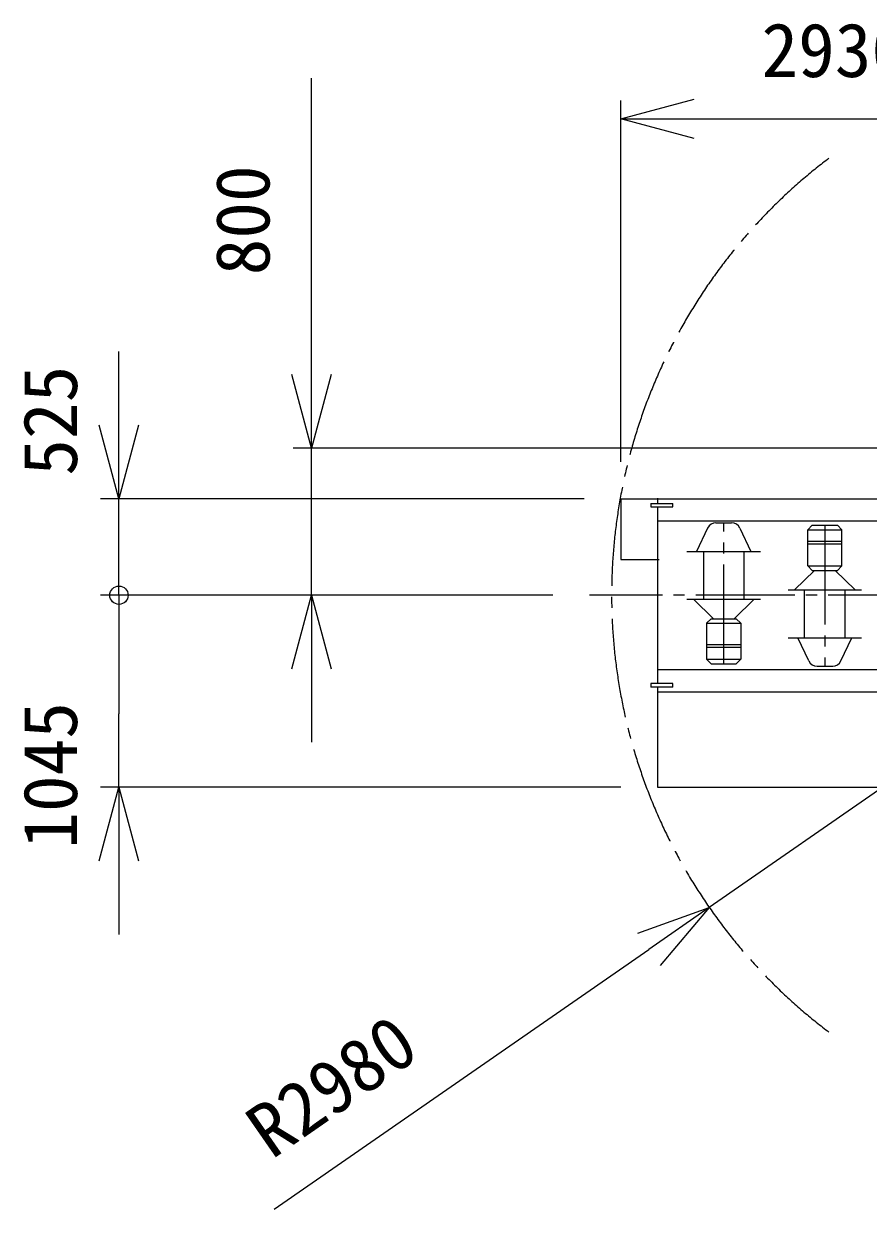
# Model space of a CAD drawing. Units: millimetres, scale not verified. Extents: x -17479 to 17501, y -24490 to 27284.
# Drawn here: x -17479 to -12885, y 18068 to 24517 of the extents above; entities that cross this region are included whole.
import ezdxf
from ezdxf.enums import TextEntityAlignment as Align

# ---------------------------------------------------------------- set-up
doc = ezdxf.new("R2010")
doc.units = ezdxf.units.MM
doc.header["$LTSCALE"] = 60
doc.linetypes.add('CHAIN2', pattern=[12, 9, -1, 1, -1])
for name, color, linetype, lineweight in [('0-2_05 寸法', 7, 'Continuous', 18), ('0-3_10 当社外形線', 3, 'Continuous', 18), ('0-4_12 当社中心線', 3, 'CHAIN2', 18)]:
    doc.layers.add(name, color=color, linetype=linetype, lineweight=lineweight)
doc.styles.add('ＭＳ ゴシック', font='')
doc.styles.get('ＭＳ ゴシック').set_extended_font_data('MS Gothic')

msp = doc.modelspace()

# ---------------------------------------------------------------- linework, layer by layer
at = {"layer": '0-2_05 寸法'}
for p, q in [((-15914.12, 22608.64), (-15914.12, 24221.97)), ((-14231.38, 22133.64), (-14231.38, 24099.24)), ((-14231.38, 23999.24), (-13831.38, 23999.24)), ((-13831.38, 23999.24), (-11701.31, 23999.24)), ((-16961.18, 22333.64), (-16961.18, 22733.64)), ((-15914.12, 22208.64), (-15914.12, 22608.64)), ((-16961.18, 21933.64), (-16961.18, 22333.64)), ((-11801.31, 22208.64), (-16014.12, 22208.64)), ((-15914.12, 21408.64), (-15914.12, 22208.64)), ((-14431.38, 21933.64), (-17061.18, 21933.64)), ((-16961.18, 21408.64), (-16961.18, 21933.64)), ((-14601.76, 21408.64), (-17061.18, 21408.64)), ((-14601.76, 21408.64), (-17061.18, 21408.64)), ((-16961.18, 21408.64), (-16961.18, 21008.64)), ((-16961.18, 21408.64), (-16961.18, 20763.64)), ((-14601.76, 21408.64), (-16014.12, 21408.64)), ((-15914.12, 21408.64), (-15914.12, 21008.64)), ((-11301.39, 21408.64), (-13749.78, 19709.88)), ((-15914.12, 21008.64), (-15914.12, 20608.64)), ((-16961.18, 20363.64), (-16961.18, 20763.64)), ((-14231.38, 20363.64), (-17061.18, 20363.64)), ((-16961.18, 20363.64), (-16961.18, 19963.64)), ((-16961.18, 19963.64), (-16961.18, 19563.64)), ((-13749.78, 19709.88), (-14078.42, 19481.86)), ((-16116.01, 18068.12), (-14078.42, 19481.86))]:
    msp.add_line(p, q, dxfattribs=at)
for points in [[(-13831.38, 23892.06), (-14231.38, 23999.24), (-13831.38, 24106.42)], [(-15806.94, 22608.64), (-15914.12, 22208.64), (-16021.3, 22608.64)], [(-16854, 22333.64), (-16961.18, 21933.64), (-17068.36, 22333.64)], [(-16021.3, 21008.64), (-15914.12, 21408.64), (-15806.94, 21008.64)], [(-17068.36, 19963.64), (-16961.18, 20363.64), (-16854, 19963.64)], [(-14139.52, 19569.92), (-13749.78, 19709.88), (-14017.32, 19393.8)]]:
    msp.add_lwpolyline(points, dxfattribs=at)
msp.add_circle((-16961.18, 21408.64), 50, dxfattribs=at)
msp.add_circle((-16961.18, 21408.64), 50, dxfattribs=at)
at = {"layer": '0-3_10 当社外形線'}
for p, q in [((-14231.38, 21933.64), (-10771.9, 21933.64)), ((-14031.38, 21935.74), (-14031.38, 21910.63)), ((-14067.36, 21908.14), (-13947.36, 21908.14)), ((-14031.38, 21885.52), (-14031.38, 20928.45)), ((-13947.36, 21889.14), (-13947.36, 21908.14)), ((-14032.9, 21813.64), (-10771.9, 21813.64)), ((-13713.86, 21801.98), (-13628.77, 21801.98)), ((-13759.06, 21773.36), (-13818.86, 21646.98)), ((-13583.57, 21773.36), (-13523.77, 21646.98)), ((-13214.46, 21764.02), (-13028.16, 21764.02)), ((-13189.46, 21789.02), (-13053.16, 21789.02)), ((-13053.16, 21789.02), (-13028.16, 21764.02)), ((-13028.16, 21568.69), (-13028.16, 21764.02)), ((-13028.16, 21699.93), (-13214.46, 21699.93)), ((-13028.16, 21685.48), (-13214.46, 21685.48)), ((-13871.31, 21646.98), (-13471.31, 21646.98)), ((-13781.31, 21646.98), (-13781.31, 21386.98)), ((-13561.31, 21646.98), (-13561.31, 21386.98)), ((-13286.29, 21437.52), (-13177.19, 21543.69)), ((-13189.46, 21543.69), (-13214.46, 21568.69)), ((-13214.46, 21568.69), (-13028.16, 21568.69)), ((-13189.46, 21543.69), (-13053.16, 21543.69)), ((-12956.34, 21437.52), (-13065.44, 21543.69)), ((-13053.16, 21543.69), (-13028.16, 21568.69)), ((-13321.31, 21437.52), (-12921.31, 21437.52)), ((-13231.31, 21177.52), (-13231.31, 21437.52)), ((-13011.31, 21177.52), (-13011.31, 21437.52)), ((-13871.31, 21386.98), (-13471.31, 21386.98)), ((-13836.29, 21386.98), (-13727.19, 21280.81)), ((-13506.34, 21386.98), (-13615.44, 21280.81)), ((-13739.46, 21280.81), (-13764.46, 21255.81)), ((-13764.46, 21255.81), (-13578.16, 21255.81)), ((-13739.46, 21280.81), (-13603.16, 21280.81)), ((-13603.16, 21280.81), (-13578.16, 21255.81)), ((-13578.16, 21255.81), (-13578.16, 21060.48)), ((-13321.31, 21177.52), (-12921.31, 21177.52)), ((-13209.06, 21051.14), (-13268.86, 21177.52)), ((-13033.57, 21051.14), (-12973.77, 21177.52)), ((-13578.16, 21139.02), (-13764.46, 21139.02)), ((-13578.16, 21124.57), (-13764.46, 21124.57)), ((-13764.46, 21060.48), (-13578.16, 21060.48)), ((-13739.46, 21035.48), (-13603.16, 21035.48)), ((-13603.16, 21035.48), (-13578.16, 21060.48)), ((-14027.87, 21003.64), (-10771.9, 21003.64)), ((-13163.86, 21022.52), (-13078.77, 21022.52)), ((-13947.36, 20909.14), (-14067.36, 20909.14)), ((-14031.38, 20909.21), (-14031.38, 20363.64)), ((-13947.36, 20909.14), (-13947.36, 20928.14)), ((-14028.71, 20883.65), (-10771.9, 20883.65)), ((-14031.38, 20363.64), (-11551.38, 20363.64))]:
    msp.add_line(p, q, dxfattribs=at)
for points in [[(-14231.38, 21933.64), (-14231.38, 21603.64), (-14022.88, 21603.64)], [(-14067.36, 21908.14), (-14067.36, 21889.14), (-13947.36, 21889.14)], [(-13214.46, 21568.69), (-13214.46, 21764.02), (-13189.46, 21789.02)], [(-13764.46, 21255.81), (-13764.46, 21060.48), (-13739.46, 21035.48)], [(-13947.36, 20928.14), (-14067.36, 20928.14), (-14067.36, 20909.14)]]:
    msp.add_lwpolyline(points, dxfattribs=at)
for centre, start, end in [((-13713.86, 21751.98), 90, 154.67864), ((-13628.77, 21751.98), 25.32136, 90), ((-13163.86, 21072.52), 205.32136, 270), ((-13078.77, 21072.52), 270, 334.67864)]:
    msp.add_arc(centre, 50, start, end, dxfattribs=at)
at = {"layer": '0-4_12 当社中心線'}
for p, q in [((-13671.31, 21035.48), (-13671.31, 21801.98)), ((-13121.31, 21789.02), (-13121.31, 21022.52)), ((3996.08, 21408.64), (-14401.76, 21408.64))]:
    msp.add_line(p, q, dxfattribs=at)
msp.add_arc((-11301.39, 21408.64), 2980, 127.09899, 232.90101, dxfattribs=at)

# ---------------------------------------------------------------- texts
at = {"layer": '0-2_05 寸法', "style": 'ＭＳ ゴシック'}
msp.add_text('2930', height=293.3, dxfattribs=at).set_placement((-13466.35, 24139.24), align=Align.BOTTOM_LEFT)
for s, rotation, p in [('800', 90, (-16054.12, 23148.64)), ('525', 90, (-17101.18, 22058.48)), ('1045', 90, (-17101.18, 20029.41)), ('R2980', 34.754, (-16080.79, 18262.95))]:
    msp.add_text(s, height=293.3, rotation=rotation, dxfattribs=at).set_placement(p, align=Align.BOTTOM_LEFT)

doc.saveas('drawing.dxf')
